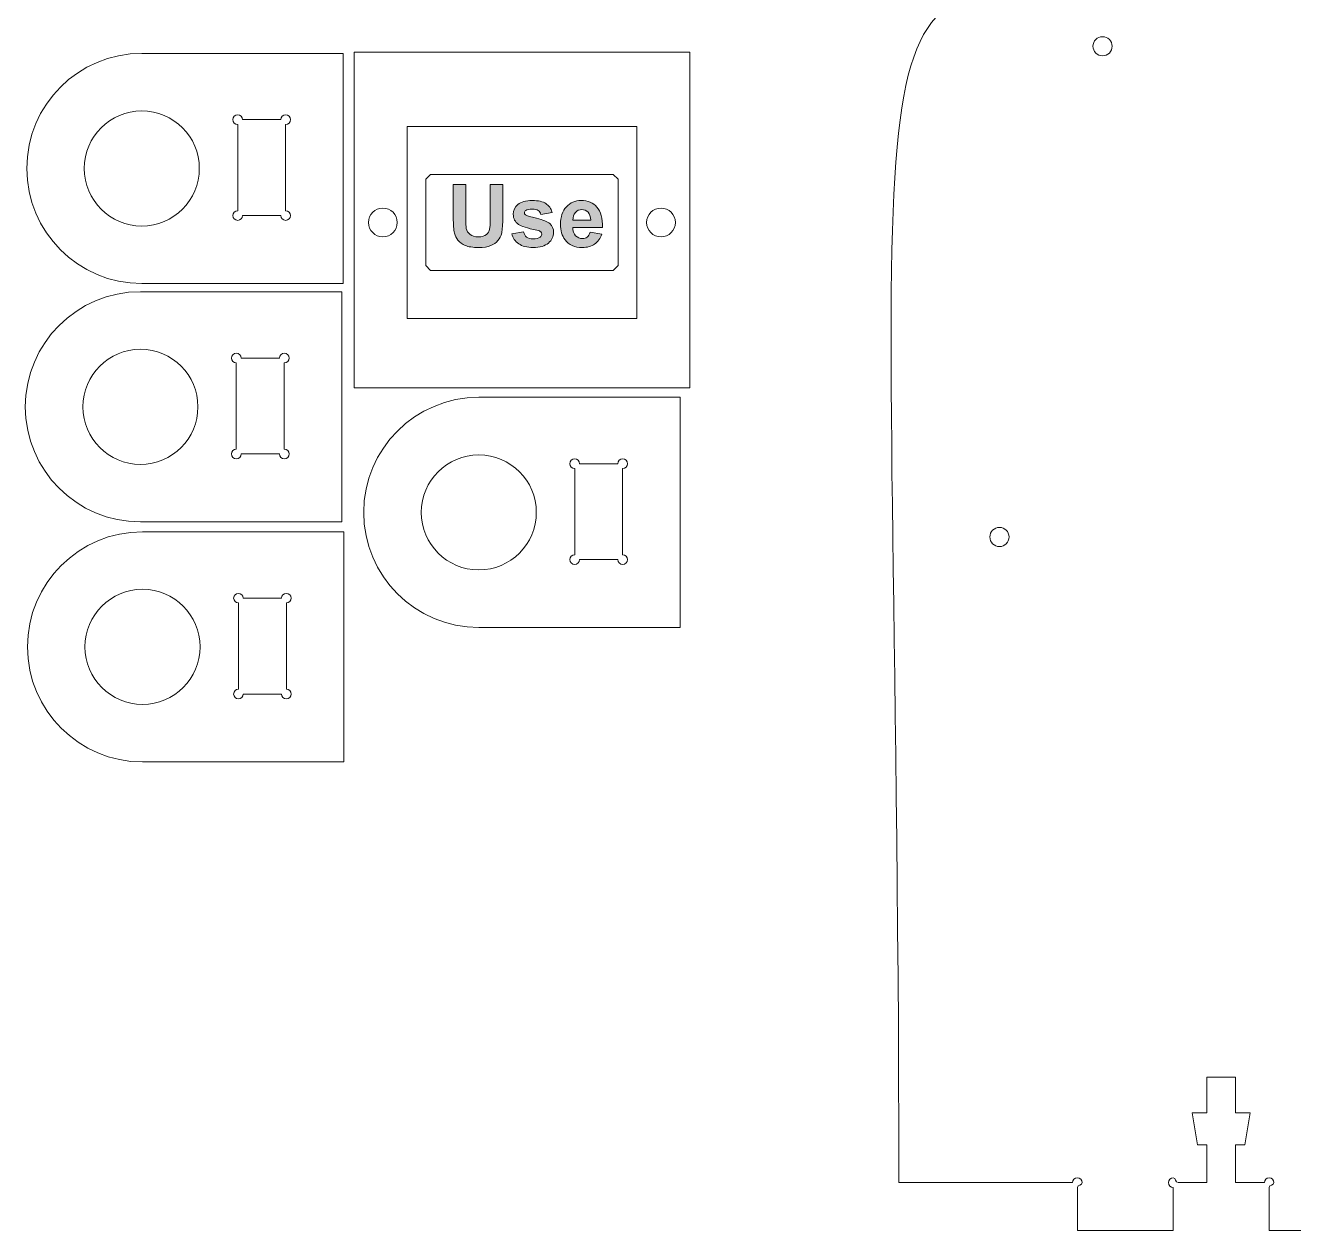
# Model space of a CAD drawing. Header units: inches. Extents: x 1 to 599, y 3 to 299.
# Drawn here: x 6 to 138.2, y 3.4 to 129.1 of the extents above; entities that cross this region are included whole.
import ezdxf

# ---------------------------------------------------------------- set-up
doc = ezdxf.new("R2010")
doc.units = ezdxf.units.IN
doc.header["$MEASUREMENT"] = 0
doc.layers.add('svg2', color=7, linetype='Continuous')

# ---------------------------------------------------------------- blocks, each defined once
blk = doc.blocks.new('block 7')
at = {"layer": 'svg2', "color": 1, "lineweight": 5, "true_color": 0xff0000}
for points, knots in [([(18.13, 126.15), (18.13, 126.15), (39.13, 126.15), (39.13, 126.15), (39.13, 126.15), (39.13, 102.15), (39.13, 102.15), (39.13, 102.15), (18.13, 102.15), (18.13, 102.15), (11.51, 102.15), (6.14, 107.53), (6.14, 114.15), (6.14, 120.78), (11.51, 126.15), (18.13, 126.15)], [0, 0, 0, 0, 1, 1, 1, 2, 2, 2, 3, 3, 3, 4, 4, 4, 5, 5, 5, 5]), ([(12.14, 114.15), (12.14, 117.47), (14.82, 120.15), (18.13, 120.15), (21.45, 120.15), (24.13, 117.47), (24.13, 114.15), (24.13, 110.84), (21.45, 108.15), (18.13, 108.15), (14.82, 108.15), (12.14, 110.84), (12.14, 114.15)], [0, 0, 0, 0, 1, 1, 1, 2, 2, 2, 3, 3, 3, 4, 4, 4, 4])]:
    blk.add_open_spline(points, degree=3, knots=knots, dxfattribs=at)
blk = doc.blocks.new('block 8')
at = {"layer": 'svg2', "color": 1, "lineweight": 5, "true_color": 0xff0000}
for points, knots in [([(17.99, 101.3), (17.99, 101.3), (38.99, 101.3), (38.99, 101.3), (38.99, 101.3), (38.99, 77.3), (38.99, 77.3), (38.99, 77.3), (17.99, 77.3), (17.99, 77.3), (11.37, 77.3), (5.99, 82.67), (5.99, 89.3), (5.99, 95.92), (11.37, 101.3), (17.99, 101.3)], [0, 0, 0, 0, 1, 1, 1, 2, 2, 2, 3, 3, 3, 4, 4, 4, 5, 5, 5, 5]), ([(11.99, 89.3), (11.99, 92.61), (14.68, 95.3), (17.99, 95.3), (21.31, 95.3), (23.99, 92.61), (23.99, 89.3), (23.99, 85.98), (21.31, 83.3), (17.99, 83.3), (14.68, 83.3), (11.99, 85.98), (11.99, 89.3)], [0, 0, 0, 0, 1, 1, 1, 2, 2, 2, 3, 3, 3, 4, 4, 4, 4])]:
    blk.add_open_spline(points, degree=3, knots=knots, dxfattribs=at)
blk = doc.blocks.new('block 9')
at = {"layer": 'svg2', "color": 1, "lineweight": 5, "true_color": 0xff0000}
for points, knots in [([(18.21, 76.27), (18.21, 76.27), (39.21, 76.27), (39.21, 76.27), (39.21, 76.27), (39.21, 52.27), (39.21, 52.27), (39.21, 52.27), (18.21, 52.27), (18.21, 52.27), (11.59, 52.27), (6.21, 57.65), (6.21, 64.27), (6.21, 70.9), (11.59, 76.27), (18.21, 76.27)], [0, 0, 0, 0, 1, 1, 1, 2, 2, 2, 3, 3, 3, 4, 4, 4, 5, 5, 5, 5]), ([(12.21, 64.27), (12.21, 67.59), (14.9, 70.27), (18.21, 70.27), (21.53, 70.27), (24.21, 67.59), (24.21, 64.27), (24.21, 60.96), (21.53, 58.27), (18.21, 58.27), (14.9, 58.27), (12.21, 60.96), (12.21, 64.27)], [0, 0, 0, 0, 1, 1, 1, 2, 2, 2, 3, 3, 3, 4, 4, 4, 4])]:
    blk.add_open_spline(points, degree=3, knots=knots, dxfattribs=at)
blk = doc.blocks.new('block 10')
at = {"layer": 'svg2', "color": 1, "lineweight": 5, "true_color": 0xff0000}
for points, knots in [([(53.27, 90.29), (53.27, 90.29), (74.27, 90.29), (74.27, 90.29), (74.27, 90.29), (74.27, 66.29), (74.27, 66.29), (74.27, 66.29), (53.27, 66.29), (53.27, 66.29), (46.65, 66.29), (41.27, 71.66), (41.27, 78.29), (41.27, 84.92), (46.65, 90.29), (53.27, 90.29)], [0, 0, 0, 0, 1, 1, 1, 2, 2, 2, 3, 3, 3, 4, 4, 4, 5, 5, 5, 5]), ([(47.27, 78.29), (47.27, 81.6), (49.96, 84.29), (53.27, 84.29), (56.59, 84.29), (59.27, 81.6), (59.27, 78.29), (59.27, 74.98), (56.59, 72.29), (53.27, 72.29), (49.96, 72.29), (47.27, 74.98), (47.27, 78.29)], [0, 0, 0, 0, 1, 1, 1, 2, 2, 2, 3, 3, 3, 4, 4, 4, 4])]:
    blk.add_open_spline(points, degree=3, knots=knots, dxfattribs=at)
blk = doc.blocks.new('block 12')
at = {"layer": 'svg2', "true_color": 0x00ff00}
h = blk.add_hatch(color=3, dxfattribs=at)
h.dxf.hatch_style = 2
edge = h.paths.add_edge_path()
edge.add_spline(control_points=[(50.61, 112.48), (50.61, 112.48), (51.92, 112.48), (51.92, 112.48), (51.92, 112.48), (51.92, 108.98), (51.92, 108.98), (51.92, 108.42), (51.93, 108.06), (51.96, 107.9), (52.02, 107.64), (52.15, 107.42), (52.36, 107.26), (52.57, 107.1), (52.86, 107.02), (53.23, 107.02), (53.6, 107.02), (53.88, 107.1), (54.06, 107.25), (54.25, 107.4), (54.37, 107.59), (54.4, 107.81), (54.44, 108.03), (54.46, 108.39), (54.46, 108.9), (54.46, 108.9), (54.46, 112.48), (54.46, 112.48), (54.46, 112.48), (55.77, 112.48), (55.77, 112.48), (55.77, 112.48), (55.77, 109.09), (55.77, 109.09), (55.77, 108.31), (55.73, 107.76), (55.66, 107.44), (55.59, 107.12), (55.46, 106.85), (55.27, 106.63), (55.08, 106.41), (54.83, 106.23), (54.51, 106.1), (54.19, 105.97), (53.78, 105.91), (53.27, 105.91), (52.65, 105.91), (52.18, 105.98), (51.86, 106.12), (51.54, 106.26), (51.29, 106.45), (51.1, 106.68), (50.92, 106.9), (50.8, 107.14), (50.74, 107.39), (50.65, 107.76), (50.61, 108.31), (50.61, 109.03), (50.61, 109.03), (50.61, 112.48), (50.61, 112.48)], knot_values=[0, 0, 0, 0, 1, 1, 1, 2, 2, 2, 3, 3, 3, 4, 4, 4, 5, 5, 5, 6, 6, 6, 7, 7, 7, 8, 8, 8, 9, 9, 9, 10, 10, 10, 11, 11, 11, 12, 12, 12, 13, 13, 13, 14, 14, 14, 15, 15, 15, 16, 16, 16, 17, 17, 17, 18, 18, 18, 19, 19, 19, 20, 20, 20, 20], degree=3, periodic=1)
h = blk.add_hatch(color=3, dxfattribs=at)
h.dxf.hatch_style = 2
edge = h.paths.add_edge_path()
edge.add_spline(control_points=[(56.7, 107.35), (56.7, 107.35), (57.94, 107.54), (57.94, 107.54), (57.99, 107.3), (58.1, 107.12), (58.26, 106.99), (58.42, 106.87), (58.65, 106.81), (58.94, 106.81), (59.26, 106.81), (59.5, 106.86), (59.66, 106.98), (59.77, 107.06), (59.83, 107.17), (59.83, 107.31), (59.83, 107.41), (59.8, 107.48), (59.74, 107.55), (59.68, 107.61), (59.54, 107.66), (59.32, 107.71), (58.33, 107.93), (57.69, 108.13), (57.42, 108.31), (57.05, 108.57), (56.87, 108.92), (56.87, 109.37), (56.87, 109.77), (57.03, 110.11), (57.35, 110.39), (57.67, 110.67), (58.17, 110.81), (58.84, 110.81), (59.48, 110.81), (59.96, 110.7), (60.27, 110.49), (60.58, 110.28), (60.79, 109.98), (60.91, 109.57), (60.91, 109.57), (59.74, 109.35), (59.74, 109.35), (59.69, 109.53), (59.6, 109.67), (59.46, 109.77), (59.32, 109.87), (59.12, 109.91), (58.86, 109.91), (58.54, 109.91), (58.3, 109.87), (58.16, 109.78), (58.07, 109.71), (58.02, 109.63), (58.02, 109.53), (58.02, 109.44), (58.06, 109.36), (58.14, 109.3), (58.25, 109.22), (58.64, 109.1), (59.3, 108.95), (59.96, 108.8), (60.42, 108.62), (60.68, 108.4), (60.94, 108.18), (61.07, 107.87), (61.07, 107.48), (61.07, 107.05), (60.89, 106.68), (60.53, 106.37), (60.17, 106.07), (59.64, 105.91), (58.94, 105.91), (58.3, 105.91), (57.8, 106.04), (57.43, 106.3), (57.05, 106.56), (56.81, 106.91), (56.7, 107.35)], knot_values=[0, 0, 0, 0, 1, 1, 1, 2, 2, 2, 3, 3, 3, 4, 4, 4, 5, 5, 5, 6, 6, 6, 7, 7, 7, 8, 8, 8, 9, 9, 9, 10, 10, 10, 11, 11, 11, 12, 12, 12, 13, 13, 13, 14, 14, 14, 15, 15, 15, 16, 16, 16, 17, 17, 17, 18, 18, 18, 19, 19, 19, 20, 20, 20, 21, 21, 21, 22, 22, 22, 23, 23, 23, 24, 24, 24, 25, 25, 25, 26, 26, 26, 26], degree=3, periodic=1)
h = blk.add_hatch(color=3, dxfattribs=at)
h.dxf.hatch_style = 2
edge = h.paths.add_edge_path()
edge.add_spline(control_points=[(64.87, 107.51), (64.87, 107.51), (66.1, 107.3), (66.1, 107.3), (65.94, 106.85), (65.69, 106.5), (65.35, 106.27), (65.01, 106.03), (64.58, 105.91), (64.07, 105.91), (63.25, 105.91), (62.65, 106.18), (62.26, 106.71), (61.95, 107.14), (61.79, 107.67), (61.79, 108.32), (61.79, 109.1), (62, 109.71), (62.4, 110.15), (62.81, 110.59), (63.32, 110.81), (63.94, 110.81), (64.64, 110.81), (65.19, 110.58), (65.59, 110.12), (65.99, 109.66), (66.19, 108.95), (66.17, 108), (66.17, 108), (63.06, 108), (63.06, 108), (63.07, 107.63), (63.17, 107.35), (63.36, 107.14), (63.56, 106.94), (63.79, 106.84), (64.08, 106.84), (64.27, 106.84), (64.44, 106.89), (64.57, 107), (64.7, 107.1), (64.8, 107.27), (64.87, 107.51)], knot_values=[0, 0, 0, 0, 1, 1, 1, 2, 2, 2, 3, 3, 3, 4, 4, 4, 5, 5, 5, 6, 6, 6, 7, 7, 7, 8, 8, 8, 9, 9, 9, 10, 10, 10, 11, 11, 11, 12, 12, 12, 13, 13, 13, 14, 14, 14, 14], degree=3, periodic=1)
edge = h.paths.add_edge_path()
edge.add_spline(control_points=[(64.94, 108.76), (64.93, 109.12), (64.84, 109.39), (64.66, 109.58), (64.48, 109.76), (64.27, 109.86), (64.02, 109.86), (63.75, 109.86), (63.52, 109.76), (63.35, 109.56), (63.17, 109.36), (63.08, 109.1), (63.09, 108.76), (63.09, 108.76), (64.94, 108.76), (64.94, 108.76)], knot_values=[0, 0, 0, 0, 1, 1, 1, 2, 2, 2, 3, 3, 3, 4, 4, 4, 5, 5, 5, 5], degree=3, periodic=1)
at = {"layer": 'svg2', "lineweight": 0}
for points, knots in [([(50.61, 112.48), (50.61, 112.48), (51.92, 112.48), (51.92, 112.48), (51.92, 112.48), (51.92, 108.98), (51.92, 108.98), (51.92, 108.42), (51.93, 108.06), (51.96, 107.9), (52.02, 107.64), (52.15, 107.42), (52.36, 107.26), (52.57, 107.1), (52.86, 107.02), (53.23, 107.02), (53.6, 107.02), (53.88, 107.1), (54.06, 107.25), (54.25, 107.4), (54.37, 107.59), (54.4, 107.81), (54.44, 108.03), (54.46, 108.39), (54.46, 108.9), (54.46, 108.9), (54.46, 112.48), (54.46, 112.48), (54.46, 112.48), (55.77, 112.48), (55.77, 112.48), (55.77, 112.48), (55.77, 109.09), (55.77, 109.09), (55.77, 108.31), (55.73, 107.76), (55.66, 107.44), (55.59, 107.12), (55.46, 106.85), (55.27, 106.63), (55.08, 106.41), (54.83, 106.23), (54.51, 106.1), (54.19, 105.97), (53.78, 105.91), (53.27, 105.91), (52.65, 105.91), (52.18, 105.98), (51.86, 106.12), (51.54, 106.26), (51.29, 106.45), (51.1, 106.68), (50.92, 106.9), (50.8, 107.14), (50.74, 107.39), (50.65, 107.76), (50.61, 108.31), (50.61, 109.03), (50.61, 109.03), (50.61, 112.48), (50.61, 112.48)], [0, 0, 0, 0, 1, 1, 1, 2, 2, 2, 3, 3, 3, 4, 4, 4, 5, 5, 5, 6, 6, 6, 7, 7, 7, 8, 8, 8, 9, 9, 9, 10, 10, 10, 11, 11, 11, 12, 12, 12, 13, 13, 13, 14, 14, 14, 15, 15, 15, 16, 16, 16, 17, 17, 17, 18, 18, 18, 19, 19, 19, 20, 20, 20, 20]), ([(56.7, 107.35), (56.7, 107.35), (57.94, 107.54), (57.94, 107.54), (57.99, 107.3), (58.1, 107.12), (58.26, 106.99), (58.42, 106.87), (58.65, 106.81), (58.94, 106.81), (59.26, 106.81), (59.5, 106.86), (59.66, 106.98), (59.77, 107.06), (59.83, 107.17), (59.83, 107.31), (59.83, 107.41), (59.8, 107.48), (59.74, 107.55), (59.68, 107.61), (59.54, 107.66), (59.32, 107.71), (58.33, 107.93), (57.69, 108.13), (57.42, 108.31), (57.05, 108.57), (56.87, 108.92), (56.87, 109.37), (56.87, 109.77), (57.03, 110.11), (57.35, 110.39), (57.67, 110.67), (58.17, 110.81), (58.84, 110.81), (59.48, 110.81), (59.96, 110.7), (60.27, 110.49), (60.58, 110.28), (60.79, 109.98), (60.91, 109.57), (60.91, 109.57), (59.74, 109.35), (59.74, 109.35), (59.69, 109.53), (59.6, 109.67), (59.46, 109.77), (59.32, 109.87), (59.12, 109.91), (58.86, 109.91), (58.54, 109.91), (58.3, 109.87), (58.16, 109.78), (58.07, 109.71), (58.02, 109.63), (58.02, 109.53), (58.02, 109.44), (58.06, 109.36), (58.14, 109.3), (58.25, 109.22), (58.64, 109.1), (59.3, 108.95), (59.96, 108.8), (60.42, 108.62), (60.68, 108.4), (60.94, 108.18), (61.07, 107.87), (61.07, 107.48), (61.07, 107.05), (60.89, 106.68), (60.53, 106.37), (60.17, 106.07), (59.64, 105.91), (58.94, 105.91), (58.3, 105.91), (57.8, 106.04), (57.43, 106.3), (57.05, 106.56), (56.81, 106.91), (56.7, 107.35)], [0, 0, 0, 0, 1, 1, 1, 2, 2, 2, 3, 3, 3, 4, 4, 4, 5, 5, 5, 6, 6, 6, 7, 7, 7, 8, 8, 8, 9, 9, 9, 10, 10, 10, 11, 11, 11, 12, 12, 12, 13, 13, 13, 14, 14, 14, 15, 15, 15, 16, 16, 16, 17, 17, 17, 18, 18, 18, 19, 19, 19, 20, 20, 20, 21, 21, 21, 22, 22, 22, 23, 23, 23, 24, 24, 24, 25, 25, 25, 26, 26, 26, 26]), ([(64.87, 107.51), (64.87, 107.51), (66.1, 107.3), (66.1, 107.3), (65.94, 106.85), (65.69, 106.5), (65.35, 106.27), (65.01, 106.03), (64.58, 105.91), (64.07, 105.91), (63.25, 105.91), (62.65, 106.18), (62.26, 106.71), (61.95, 107.14), (61.79, 107.67), (61.79, 108.32), (61.79, 109.1), (62, 109.71), (62.4, 110.15), (62.81, 110.59), (63.32, 110.81), (63.94, 110.81), (64.64, 110.81), (65.19, 110.58), (65.59, 110.12), (65.99, 109.66), (66.19, 108.95), (66.17, 108), (66.17, 108), (63.06, 108), (63.06, 108), (63.07, 107.63), (63.17, 107.35), (63.36, 107.14), (63.56, 106.94), (63.79, 106.84), (64.08, 106.84), (64.27, 106.84), (64.44, 106.89), (64.57, 107), (64.7, 107.1), (64.8, 107.27), (64.87, 107.51)], [0, 0, 0, 0, 1, 1, 1, 2, 2, 2, 3, 3, 3, 4, 4, 4, 5, 5, 5, 6, 6, 6, 7, 7, 7, 8, 8, 8, 9, 9, 9, 10, 10, 10, 11, 11, 11, 12, 12, 12, 13, 13, 13, 14, 14, 14, 14]), ([(64.94, 108.76), (64.93, 109.12), (64.84, 109.39), (64.66, 109.58), (64.48, 109.76), (64.27, 109.86), (64.02, 109.86), (63.75, 109.86), (63.52, 109.76), (63.35, 109.56), (63.17, 109.36), (63.08, 109.1), (63.09, 108.76), (63.09, 108.76), (64.94, 108.76), (64.94, 108.76)], [0, 0, 0, 0, 1, 1, 1, 2, 2, 2, 3, 3, 3, 4, 4, 4, 5, 5, 5, 5])]:
    blk.add_open_spline(points, degree=3, knots=knots, dxfattribs=at)
blk = doc.blocks.new('block 11')
at = {"layer": 'svg2'}
blk.add_blockref('block 12', (0, 0), dxfattribs=at)
blk = doc.blocks.new('block 6')
at = {"layer": 'svg2', "color": 1, "lineweight": 5, "true_color": 0xff0000}
for points in [[(40.27, 126.27), (75.27, 126.27), (75.27, 91.27), (40.27, 91.27), (40.27, 126.27)], [(67.29, 103.52), (48.25, 103.52), (47.75, 104.02), (47.75, 113.02), (48.25, 113.52), (67.29, 113.52), (67.79, 113.02), (67.79, 104.02), (67.29, 103.52)]]:
    blk.add_lwpolyline(points, dxfattribs=at)
at = {"layer": 'svg2', "lineweight": 0}
blk.add_lwpolyline([(45.8, 98.52), (45.8, 118.52), (69.75, 118.52), (69.75, 98.52), (45.8, 98.52)], dxfattribs=at)
at = {"layer": 'svg2', "color": 1, "lineweight": 5, "true_color": 0xff0000}
for points, knots in [([(33.63, 109.24), (33.63, 108.96), (33.41, 108.74), (33.13, 108.74), (32.86, 108.74), (32.63, 108.96), (32.63, 109.24), (32.63, 109.24), (28.63, 109.24), (28.63, 109.24), (28.63, 108.96), (28.41, 108.74), (28.13, 108.74), (27.86, 108.74), (27.63, 108.96), (27.63, 109.24), (27.63, 109.51), (27.86, 109.74), (28.13, 109.74), (28.13, 109.74), (28.13, 118.74), (28.13, 118.74), (27.86, 118.74), (27.63, 118.96), (27.63, 119.24), (27.63, 119.51), (27.86, 119.74), (28.13, 119.74), (28.41, 119.74), (28.63, 119.51), (28.63, 119.24), (28.63, 119.24), (32.63, 119.24), (32.63, 119.24), (32.63, 119.51), (32.86, 119.74), (33.13, 119.74), (33.41, 119.74), (33.63, 119.51), (33.63, 119.24), (33.63, 118.96), (33.41, 118.74), (33.13, 118.74), (33.13, 118.74), (33.13, 109.74), (33.13, 109.74), (33.41, 109.74), (33.63, 109.51), (33.63, 109.24)], [0, 0, 0, 0, 1, 1, 1, 2, 2, 2, 3, 3, 3, 4, 4, 4, 5, 5, 5, 6, 6, 6, 7, 7, 7, 8, 8, 8, 9, 9, 9, 10, 10, 10, 11, 11, 11, 12, 12, 12, 13, 13, 13, 14, 14, 14, 15, 15, 15, 16, 16, 16, 16]), ([(43.27, 110.02), (44.1, 110.02), (44.77, 109.35), (44.77, 108.52), (44.77, 107.69), (44.1, 107.02), (43.27, 107.02), (42.44, 107.02), (41.77, 107.69), (41.77, 108.52), (41.77, 109.35), (42.44, 110.02), (43.27, 110.02)], [0, 0, 0, 0, 1, 1, 1, 2, 2, 2, 3, 3, 3, 4, 4, 4, 4]), ([(72.27, 110.02), (73.1, 110.02), (73.77, 109.35), (73.77, 108.52), (73.77, 107.69), (73.1, 107.02), (72.27, 107.02), (71.44, 107.02), (70.77, 107.69), (70.77, 108.52), (70.77, 109.35), (71.44, 110.02), (72.27, 110.02)], [0, 0, 0, 0, 1, 1, 1, 2, 2, 2, 3, 3, 3, 4, 4, 4, 4]), ([(33.49, 84.38), (33.49, 84.1), (33.27, 83.88), (32.99, 83.88), (32.72, 83.88), (32.49, 84.1), (32.49, 84.38), (32.49, 84.38), (28.49, 84.38), (28.49, 84.38), (28.49, 84.1), (28.27, 83.88), (27.99, 83.88), (27.72, 83.88), (27.49, 84.1), (27.49, 84.38), (27.49, 84.65), (27.72, 84.88), (27.99, 84.88), (27.99, 84.88), (27.99, 93.88), (27.99, 93.88), (27.72, 93.88), (27.49, 94.1), (27.49, 94.38), (27.49, 94.65), (27.72, 94.88), (27.99, 94.88), (28.27, 94.88), (28.49, 94.65), (28.49, 94.38), (28.49, 94.38), (32.49, 94.38), (32.49, 94.38), (32.49, 94.65), (32.72, 94.88), (32.99, 94.88), (33.27, 94.88), (33.49, 94.65), (33.49, 94.38), (33.49, 94.1), (33.27, 93.88), (32.99, 93.88), (32.99, 93.88), (32.99, 84.88), (32.99, 84.88), (33.27, 84.88), (33.49, 84.65), (33.49, 84.38)], [0, 0, 0, 0, 1, 1, 1, 2, 2, 2, 3, 3, 3, 4, 4, 4, 5, 5, 5, 6, 6, 6, 7, 7, 7, 8, 8, 8, 9, 9, 9, 10, 10, 10, 11, 11, 11, 12, 12, 12, 13, 13, 13, 14, 14, 14, 15, 15, 15, 16, 16, 16, 16]), ([(68.77, 73.37), (68.77, 73.1), (68.55, 72.87), (68.27, 72.87), (67.99, 72.87), (67.77, 73.1), (67.77, 73.37), (67.77, 73.37), (63.77, 73.37), (63.77, 73.37), (63.77, 73.1), (63.55, 72.87), (63.27, 72.87), (62.99, 72.87), (62.77, 73.1), (62.77, 73.37), (62.77, 73.65), (62.99, 73.87), (63.27, 73.87), (63.27, 73.87), (63.27, 82.87), (63.27, 82.87), (62.99, 82.87), (62.77, 83.1), (62.77, 83.37), (62.77, 83.65), (62.99, 83.87), (63.27, 83.87), (63.55, 83.87), (63.77, 83.65), (63.77, 83.37), (63.77, 83.37), (67.77, 83.37), (67.77, 83.37), (67.77, 83.65), (67.99, 83.87), (68.27, 83.87), (68.55, 83.87), (68.77, 83.65), (68.77, 83.37), (68.77, 83.1), (68.55, 82.87), (68.27, 82.87), (68.27, 82.87), (68.27, 73.87), (68.27, 73.87), (68.55, 73.87), (68.77, 73.65), (68.77, 73.37)], [0, 0, 0, 0, 1, 1, 1, 2, 2, 2, 3, 3, 3, 4, 4, 4, 5, 5, 5, 6, 6, 6, 7, 7, 7, 8, 8, 8, 9, 9, 9, 10, 10, 10, 11, 11, 11, 12, 12, 12, 13, 13, 13, 14, 14, 14, 15, 15, 15, 16, 16, 16, 16]), ([(33.71, 59.35), (33.71, 59.08), (33.49, 58.85), (33.21, 58.85), (32.93, 58.85), (32.71, 59.08), (32.71, 59.35), (32.71, 59.35), (28.71, 59.35), (28.71, 59.35), (28.71, 59.08), (28.49, 58.85), (28.21, 58.85), (27.93, 58.85), (27.71, 59.08), (27.71, 59.35), (27.71, 59.63), (27.93, 59.86), (28.21, 59.86), (28.21, 59.86), (28.21, 68.86), (28.21, 68.86), (27.93, 68.86), (27.71, 69.08), (27.71, 69.35), (27.71, 69.63), (27.93, 69.85), (28.21, 69.85), (28.49, 69.85), (28.71, 69.63), (28.71, 69.35), (28.71, 69.35), (32.71, 69.35), (32.71, 69.35), (32.71, 69.63), (32.93, 69.85), (33.21, 69.85), (33.49, 69.85), (33.71, 69.63), (33.71, 69.35), (33.71, 69.08), (33.49, 68.86), (33.21, 68.86), (33.21, 68.86), (33.21, 59.86), (33.21, 59.86), (33.49, 59.86), (33.71, 59.63), (33.71, 59.35)], [0, 0, 0, 0, 1, 1, 1, 2, 2, 2, 3, 3, 3, 4, 4, 4, 5, 5, 5, 6, 6, 6, 7, 7, 7, 8, 8, 8, 9, 9, 9, 10, 10, 10, 11, 11, 11, 12, 12, 12, 13, 13, 13, 14, 14, 14, 15, 15, 15, 16, 16, 16, 16])]:
    blk.add_open_spline(points, degree=3, knots=knots, dxfattribs=at)
at = {"layer": 'svg2'}
for name in ['block 7', 'block 11', 'block 8', 'block 10', 'block 9']:
    blk.add_blockref(name, (0, 0), dxfattribs=at)

msp = doc.modelspace()

# ---------------------------------------------------------------- linework, layer by layer
at = {"layer": 'svg2', "color": 1, "lineweight": 5, "true_color": 0xff0000}
for points, knots in [([(111.68, 8.41), (111.68, 8.41), (112.68, 8.41), (112.68, 8.41), (112.68, 8.41), (115.18, 8.41), (115.18, 8.41), (115.18, 8.68), (115.4, 8.91), (115.68, 8.91), (115.95, 8.91), (116.18, 8.68), (116.18, 8.41), (116.18, 8.13), (115.68, 8.18), (115.68, 7.91), (115.68, 7.91), (115.68, 3.41), (115.68, 3.41), (115.68, 3.41), (125.68, 3.41), (125.68, 3.41), (125.68, 3.41), (125.68, 7.91), (125.68, 7.91), (125.4, 7.91), (125.18, 8.13), (125.18, 8.41), (125.18, 8.68), (125.4, 8.91), (125.68, 8.91), (125.95, 8.91), (125.9, 8.41), (126.18, 8.41), (126.18, 8.41), (129.18, 8.41), (129.18, 8.41), (129.18, 8.41), (129.18, 12.35), (129.18, 12.35), (129.18, 12.35), (128.21, 12.35), (128.21, 12.35), (128.21, 12.35), (127.65, 15.7), (127.65, 15.7), (127.65, 15.7), (129.18, 15.7), (129.18, 15.7), (129.18, 15.7), (129.18, 19.41), (129.18, 19.41), (129.18, 19.41), (132.18, 19.41), (132.18, 19.41), (132.18, 19.41), (132.18, 15.7), (132.18, 15.7), (132.18, 15.7), (133.71, 15.7), (133.71, 15.7), (133.71, 15.7), (133.15, 12.35), (133.15, 12.35), (133.15, 12.35), (132.18, 12.35), (132.18, 12.35), (132.18, 12.35), (132.18, 8.41), (132.18, 8.41), (132.18, 8.41), (135.18, 8.41), (135.18, 8.41), (135.18, 8.68), (135.4, 8.91), (135.68, 8.91), (135.95, 8.91), (136.18, 8.68), (136.18, 8.41), (136.18, 8.13), (135.68, 8.18), (135.68, 7.91), (135.68, 7.91), (135.68, 3.41), (135.68, 3.41), (135.68, 3.41), (145.68, 3.41), (145.68, 3.41), (145.68, 3.41), (145.68, 7.91), (145.68, 7.91), (145.4, 7.91), (145.18, 8.13), (145.18, 8.41), (145.18, 8.68), (145.4, 8.91), (145.68, 8.91), (145.95, 8.91), (145.9, 8.41), (146.18, 8.41), (146.18, 8.41), (147.68, 8.41), (147.68, 8.41), (147.68, 8.41), (148.68, 8.41), (148.68, 8.41), (148.68, 8.41), (213.68, 8.41), (213.68, 8.41), (213.68, 8.41), (216.18, 8.41), (216.18, 8.41), (216.18, 8.68), (216.4, 8.91), (216.68, 8.91), (216.95, 8.91), (217.18, 8.68), (217.18, 8.41), (217.18, 8.13), (216.95, 7.91), (216.68, 7.91), (216.68, 7.91), (216.68, 3.41), (216.68, 3.41), (216.68, 3.41), (226.68, 3.41), (226.68, 3.41), (226.68, 3.41), (226.68, 7.91), (226.68, 7.91), (226.4, 7.91), (226.18, 8.13), (226.18, 8.41), (226.18, 8.68), (226.4, 8.91), (226.68, 8.91), (226.95, 8.91), (227.18, 8.68), (227.18, 8.41), (227.18, 8.41), (230.18, 8.41), (230.18, 8.41), (230.18, 8.41), (230.18, 12.35), (230.18, 12.35), (230.18, 12.35), (229.21, 12.35), (229.21, 12.35), (229.21, 12.35), (228.65, 15.7), (228.65, 15.7), (228.65, 15.7), (230.18, 15.7), (230.18, 15.7), (230.18, 15.7), (230.18, 19.41), (230.18, 19.41), (230.18, 19.41), (233.18, 19.41), (233.18, 19.41), (233.18, 19.41), (233.18, 15.7), (233.18, 15.7), (233.18, 15.7), (234.71, 15.7), (234.71, 15.7), (234.71, 15.7), (234.15, 12.35), (234.15, 12.35), (234.15, 12.35), (233.18, 12.35), (233.18, 12.35), (233.18, 12.35), (233.18, 8.41), (233.18, 8.41), (233.18, 8.41), (236.18, 8.41), (236.18, 8.41), (236.18, 8.68), (236.4, 8.91), (236.68, 8.91), (236.95, 8.91), (237.18, 8.68), (237.18, 8.41), (237.18, 8.13), (236.95, 7.91), (236.68, 7.91), (236.68, 7.91), (236.68, 3.41), (236.68, 3.41), (236.68, 3.41), (246.68, 3.41), (246.68, 3.41), (246.68, 3.41), (246.68, 7.91), (246.68, 7.91), (246.4, 7.91), (246.18, 8.13), (246.18, 8.41), (246.18, 8.68), (246.4, 8.91), (246.68, 8.91), (246.95, 8.91), (247.18, 8.68), (247.18, 8.41), (247.18, 8.41), (248.68, 8.41), (248.68, 8.41), (248.68, 8.41), (249.68, 8.41), (249.68, 8.41), (249.68, 8.41), (259.68, 8.41), (259.68, 8.41), (259.68, 8.41), (259.68, 8.41), (259.68, 8.41), (259.68, 8.41), (262.68, 8.41), (262.68, 8.41), (262.68, 8.41), (262.68, 10.41), (262.68, 10.41), (262.68, 10.41), (262.68, 14.91), (262.68, 14.91), (262.4, 14.91), (262.18, 15.13), (262.18, 15.41), (262.18, 15.68), (262.4, 15.91), (262.68, 15.91), (262.95, 15.91), (262.9, 15.41), (263.18, 15.41), (263.18, 15.41), (266.68, 15.41), (266.68, 15.41), (266.68, 15.41), (266.68, 25.41), (266.68, 25.41), (266.68, 25.41), (263.18, 25.41), (263.18, 25.41), (263.18, 25.13), (262.95, 24.91), (262.68, 24.91), (262.4, 24.91), (262.18, 25.13), (262.18, 25.41), (262.18, 25.68), (262.4, 25.91), (262.68, 25.91), (262.68, 25.91), (262.68, 30.09), (262.68, 30.09), (262.68, 30.09), (262.68, 30.41), (262.68, 30.41), (262.68, 30.41), (262.68, 34.91), (262.68, 34.91), (262.4, 34.91), (262.18, 35.13), (262.18, 35.41), (262.18, 35.68), (262.4, 35.91), (262.68, 35.91), (262.95, 35.91), (263.18, 35.68), (263.18, 35.41), (263.18, 35.41), (266.68, 35.41), (266.68, 35.41), (266.68, 35.41), (266.68, 45.41), (266.68, 45.41), (266.68, 45.41), (263.18, 45.41), (263.18, 45.41), (263.18, 45.13), (262.95, 44.91), (262.68, 44.91), (262.4, 44.91), (262.18, 45.13), (262.18, 45.41), (262.18, 45.68), (262.4, 45.91), (262.68, 45.91), (262.68, 45.91), (262.68, 50.09), (262.68, 50.09), (262.68, 50.09), (262.68, 50.41), (262.68, 50.41), (262.68, 50.41), (262.68, 54.91), (262.68, 54.91), (262.4, 54.91), (262.18, 55.13), (262.18, 55.41), (262.18, 55.68), (262.4, 55.91), (262.68, 55.91), (262.95, 55.91), (263.18, 55.68), (263.18, 55.41), (263.18, 55.41), (266.68, 55.41), (266.68, 55.41), (266.68, 55.41), (266.68, 65.41), (266.68, 65.41), (266.68, 65.41), (263.18, 65.41), (263.18, 65.41), (263.18, 65.13), (262.95, 64.91), (262.68, 64.91), (262.4, 64.91), (262.18, 65.13), (262.18, 65.41), (262.18, 65.68), (262.4, 65.91), (262.68, 65.91), (262.68, 65.91), (262.68, 70.09), (262.68, 70.09), (262.68, 70.09), (262.68, 70.41), (262.68, 70.41), (262.68, 70.41), (262.68, 74.91), (262.68, 74.91), (262.4, 74.91), (262.18, 75.13), (262.18, 75.41), (262.18, 75.68), (262.4, 75.91), (262.68, 75.91), (262.95, 75.91), (263.18, 75.68), (263.18, 75.41), (263.18, 75.41), (266.68, 75.41), (266.68, 75.41), (266.68, 75.41), (266.68, 85.41), (266.68, 85.41), (266.68, 85.41), (263.18, 85.41), (263.18, 85.41), (263.18, 85.13), (262.95, 84.91), (262.68, 84.91), (262.4, 84.91), (262.18, 85.13), (262.18, 85.41), (262.18, 85.68), (262.68, 85.63), (262.68, 85.91), (262.68, 85.91), (262.68, 90.09), (262.68, 90.09), (262.68, 90.09), (262.68, 90.41), (262.68, 90.41), (262.68, 90.41), (262.68, 94.91), (262.68, 94.91), (262.4, 94.91), (262.18, 95.13), (262.18, 95.41), (262.18, 95.68), (262.4, 95.91), (262.68, 95.91), (262.95, 95.91), (263.18, 95.68), (263.18, 95.41), (263.18, 95.41), (266.68, 95.41), (266.68, 95.41), (266.68, 95.41), (266.68, 105.41), (266.68, 105.41), (266.68, 105.41), (263.18, 105.41), (263.18, 105.41), (263.18, 105.13), (262.95, 104.91), (262.68, 104.91), (262.4, 104.91), (262.18, 105.13), (262.18, 105.41), (262.18, 105.68), (262.4, 105.91), (262.68, 105.91), (262.68, 105.91), (262.68, 110.09), (262.68, 110.09), (262.68, 110.09), (262.68, 110.41), (262.68, 110.41), (262.68, 110.41), (262.68, 114.91), (262.68, 114.91), (262.4, 114.91), (262.18, 115.13), (262.18, 115.41), (262.18, 115.68), (262.4, 115.91), (262.68, 115.91), (262.95, 115.91), (263.18, 115.68), (263.18, 115.41), (263.18, 115.41), (266.68, 115.41), (266.68, 115.41), (266.68, 115.41), (266.68, 125.41), (266.68, 125.41), (266.68, 125.41), (263.18, 125.41), (263.18, 125.41), (263.18, 125.13), (262.95, 124.91), (262.68, 124.91), (262.4, 124.91), (262.18, 125.13), (262.18, 125.41), (262.18, 125.68), (262.4, 125.91), (262.68, 125.91), (262.68, 125.91), (262.68, 130.09), (262.68, 130.09), (262.68, 130.09), (262.68, 130.41), (262.68, 130.41), (262.68, 130.41), (262.68, 134.91), (262.68, 134.91), (262.4, 134.91), (262.18, 135.13), (262.18, 135.41), (262.18, 135.68), (262.4, 135.91), (262.68, 135.91), (262.95, 135.91), (263.18, 135.68), (263.18, 135.41), (263.18, 135.41), (266.68, 135.41), (266.68, 135.41), (266.68, 135.41), (266.68, 145.41), (266.68, 145.41), (266.68, 145.41), (263.18, 145.41), (263.18, 145.41), (263.18, 145.13), (262.95, 144.91), (262.68, 144.91), (262.4, 144.91), (262.18, 145.13), (262.18, 145.41), (262.18, 145.68), (262.4, 145.91), (262.68, 145.91), (262.68, 145.91), (262.68, 150.09), (262.68, 150.09), (262.68, 150.09), (262.68, 150.41), (262.68, 150.41), (262.68, 150.41), (262.68, 154.91), (262.68, 154.91), (262.4, 154.91), (262.18, 155.13), (262.18, 155.41), (262.18, 155.68), (262.4, 155.91), (262.68, 155.91), (262.95, 155.91), (263.18, 155.68), (263.18, 155.41), (263.18, 155.41), (266.68, 155.41), (266.68, 155.41), (266.68, 155.41), (266.68, 165.41), (266.68, 165.41), (266.68, 165.41), (263.18, 165.41), (263.18, 165.41), (263.18, 165.13), (262.95, 164.91), (262.68, 164.91), (262.4, 164.91), (262.18, 165.13), (262.18, 165.41), (262.18, 165.68), (262.4, 165.91), (262.68, 165.91), (262.68, 165.91), (262.68, 170.09), (262.68, 170.09), (262.68, 170.09), (262.68, 170.41), (262.68, 170.41), (262.68, 170.41), (262.68, 174.91), (262.68, 174.91), (262.4, 174.91), (262.18, 175.13), (262.18, 175.41), (262.18, 175.68), (262.4, 175.91), (262.68, 175.91), (262.95, 175.91), (263.18, 175.68), (263.18, 175.41), (263.18, 175.41), (266.68, 175.41), (266.68, 175.41), (266.68, 175.41), (266.68, 185.41), (266.68, 185.41), (266.68, 185.41), (263.18, 185.41), (263.18, 185.41), (263.18, 185.13), (262.95, 184.91), (262.68, 184.91), (262.4, 184.91), (262.18, 185.13), (262.18, 185.41), (262.18, 185.68), (262.4, 185.91), (262.68, 185.91), (262.68, 185.91), (262.68, 190.09), (262.68, 190.09), (262.68, 190.09), (262.68, 190.41), (262.68, 190.41), (262.68, 190.41), (262.68, 194.91), (262.68, 194.91), (262.4, 194.91), (262.18, 195.13), (262.18, 195.41), (262.18, 195.68), (262.4, 195.91), (262.68, 195.91), (262.95, 195.91), (263.18, 195.68), (263.18, 195.41), (263.18, 195.41), (266.68, 195.41), (266.68, 195.41), (266.68, 195.41), (266.68, 205.41), (266.68, 205.41), (266.68, 205.41), (263.18, 205.41), (263.18, 205.41), (263.18, 205.13), (262.95, 204.91), (262.68, 204.91), (262.4, 204.91), (262.18, 205.13), (262.18, 205.41), (262.18, 205.68), (262.4, 205.91), (262.68, 205.91), (262.68, 205.91), (262.68, 210.09), (262.68, 210.09), (262.68, 210.09), (262.68, 210.41), (262.68, 210.41), (262.68, 210.41), (262.68, 214.91), (262.68, 214.91), (262.4, 214.91), (262.18, 215.13), (262.18, 215.41), (262.18, 215.68), (262.4, 215.91), (262.68, 215.91), (262.95, 215.91), (263.18, 215.68), (263.18, 215.41), (263.18, 215.41), (266.68, 215.41), (266.68, 215.41), (266.68, 215.41), (266.68, 225.41), (266.68, 225.41), (266.68, 225.41), (263.18, 225.41), (263.18, 225.41), (263.18, 225.13), (262.95, 224.91), (262.68, 224.91), (262.4, 224.91), (262.18, 225.13), (262.18, 225.41), (262.18, 225.68), (262.4, 225.91), (262.68, 225.91), (262.68, 225.91), (262.68, 230.09), (262.68, 230.09), (262.68, 230.09), (262.68, 230.41), (262.68, 230.41), (262.68, 230.41), (262.68, 234.91), (262.68, 234.91), (262.4, 234.91), (262.18, 235.13), (262.18, 235.41), (262.18, 235.68), (262.4, 235.91), (262.68, 235.91), (262.95, 235.91), (263.18, 235.68), (263.18, 235.41), (263.18, 235.41), (266.68, 235.41), (266.68, 235.41), (266.68, 235.41), (266.68, 245.41), (266.68, 245.41), (266.68, 245.41), (263.18, 245.41), (263.18, 245.41), (263.18, 245.13), (262.95, 244.91), (262.68, 244.91), (262.4, 244.91), (262.18, 245.13), (262.18, 245.41), (262.18, 245.68), (262.4, 245.91), (262.68, 245.91), (262.68, 245.91), (262.68, 250.09), (262.68, 250.09), (262.68, 250.09), (262.68, 250.41), (262.68, 250.41), (262.68, 250.41), (262.68, 254.91), (262.68, 254.91), (262.4, 254.91), (262.18, 255.13), (262.18, 255.41), (262.18, 255.68), (262.4, 255.91), (262.68, 255.91), (262.95, 255.91), (263.18, 255.68), (263.18, 255.41), (263.18, 255.41), (266.68, 255.41), (266.68, 255.41), (266.68, 255.41), (266.68, 265.41), (266.68, 265.41), (266.68, 265.41), (263.18, 265.41), (263.18, 265.41), (263.18, 265.13), (262.95, 264.91), (262.68, 264.91), (262.4, 264.91), (262.18, 265.13), (262.18, 265.41), (262.18, 265.68), (262.4, 265.91), (262.68, 265.91), (262.68, 265.91), (262.68, 270.09), (262.68, 270.09), (262.68, 270.09), (262.68, 270.41), (262.68, 270.41), (262.68, 270.41), (262.68, 274.91), (262.68, 274.91), (262.4, 274.91), (262.18, 275.13), (262.18, 275.41), (262.18, 275.68), (262.4, 275.91), (262.68, 275.91), (262.95, 275.91), (263.18, 275.68), (263.18, 275.41), (263.18, 275.41), (266.68, 275.41), (266.68, 275.41), (266.68, 275.41), (266.68, 285.41), (266.68, 285.41), (266.68, 285.41), (263.18, 285.41), (263.18, 285.41), (263.18, 285.13), (262.95, 284.91), (262.68, 284.91), (262.4, 284.91), (262.18, 285.13), (262.18, 285.41), (262.18, 285.68), (262.4, 285.91), (262.68, 285.91), (262.68, 285.91), (262.68, 290.09), (262.68, 290.09), (262.68, 290.09), (262.68, 290.41), (262.68, 290.41), (262.68, 290.41), (262.68, 292.41), (262.68, 292.41), (262.68, 292.41), (259.68, 292.41), (259.68, 292.41), (259.68, 292.41), (249.68, 292.41), (249.68, 292.41), (249.68, 292.41), (248.68, 292.41), (248.68, 292.41), (248.68, 292.41), (247.18, 292.41), (247.18, 292.41), (247.18, 292.13), (246.95, 291.91), (246.68, 291.91), (246.4, 291.91), (246.18, 292.13), (246.18, 292.41), (246.18, 292.68), (246.4, 292.91), (246.68, 292.91), (246.68, 292.91), (246.68, 297.41), (246.68, 297.41), (246.68, 297.41), (236.68, 297.41), (236.68, 297.41), (236.68, 297.41), (236.68, 292.91), (236.68, 292.91), (236.95, 292.91), (237.18, 292.68), (237.18, 292.41), (237.18, 292.13), (236.95, 291.91), (236.68, 291.91), (236.4, 291.91), (236.18, 292.13), (236.18, 292.41), (236.18, 292.41), (233.18, 292.41), (233.18, 292.41), (233.18, 292.41), (233.18, 288.46), (233.18, 288.46), (233.18, 288.46), (234.15, 288.46), (234.15, 288.46), (234.15, 288.46), (234.71, 285.12), (234.71, 285.12), (234.71, 285.12), (233.18, 285.12), (233.18, 285.12), (233.18, 285.12), (233.18, 281.41), (233.18, 281.41), (233.18, 281.41), (230.18, 281.41), (230.18, 281.41), (230.18, 281.41), (230.18, 285.12), (230.18, 285.12), (230.18, 285.12), (228.65, 285.12), (228.65, 285.12), (228.65, 285.12), (229.21, 288.46), (229.21, 288.46), (229.21, 288.46), (230.18, 288.46), (230.18, 288.46), (230.18, 288.46), (230.18, 292.41), (230.18, 292.41), (230.18, 292.41), (227.18, 292.41), (227.18, 292.41), (227.18, 292.13), (226.95, 291.91), (226.68, 291.91), (226.4, 291.91), (226.18, 292.13), (226.18, 292.41), (226.18, 292.68), (226.4, 292.91), (226.68, 292.91), (226.68, 292.91), (226.68, 297.41), (226.68, 297.41), (226.68, 297.41), (216.68, 297.41), (216.68, 297.41), (216.68, 297.41), (216.68, 292.91), (216.68, 292.91), (216.95, 292.91), (217.18, 292.68), (217.18, 292.41), (217.18, 292.13), (216.95, 291.91), (216.68, 291.91), (216.4, 291.91), (216.18, 292.13), (216.18, 292.41), (216.18, 292.41), (213.68, 292.41), (213.68, 292.41), (213.68, 292.41), (188.68, 292.41), (188.68, 292.41), (188.68, 292.41), (187.68, 292.41), (187.68, 292.41), (187.68, 292.41), (186.18, 292.41), (186.18, 292.41), (186.18, 292.13), (185.95, 291.91), (185.68, 291.91), (185.4, 291.91), (185.18, 292.13), (185.18, 292.41), (185.18, 292.68), (185.4, 292.91), (185.68, 292.91), (185.68, 292.91), (185.68, 297.41), (185.68, 297.41), (185.68, 297.41), (175.68, 297.41), (175.68, 297.41), (175.68, 297.41), (175.68, 292.91), (175.68, 292.91), (175.95, 292.91), (176.18, 292.68), (176.18, 292.41), (176.18, 292.13), (175.95, 291.91), (175.68, 291.91), (175.4, 291.91), (175.18, 292.13), (175.18, 292.41), (175.18, 292.41), (172.18, 292.41), (172.18, 292.41), (172.18, 292.41), (172.18, 288.46), (172.18, 288.46), (172.18, 288.46), (173.15, 288.46), (173.15, 288.46), (173.15, 288.46), (173.71, 285.12), (173.71, 285.12), (173.71, 285.12), (172.18, 285.12), (172.18, 285.12), (172.18, 285.12), (172.18, 281.41), (172.18, 281.41), (172.18, 281.41), (169.18, 281.41), (169.18, 281.41), (169.18, 281.41), (169.18, 285.12), (169.18, 285.12), (169.18, 285.12), (167.65, 285.12), (167.65, 285.12), (167.65, 285.12), (168.21, 288.46), (168.21, 288.46), (168.21, 288.46), (169.18, 288.46), (169.18, 288.46), (169.18, 288.46), (169.18, 292.41), (169.18, 292.41), (169.18, 292.41), (166.18, 292.41), (166.18, 292.41), (166.18, 292.13), (165.95, 291.91), (165.68, 291.91), (165.4, 291.91), (165.18, 292.13), (165.18, 292.41), (165.18, 292.68), (165.4, 292.91), (165.68, 292.91), (165.68, 292.91), (165.68, 297.41), (165.68, 297.41), (165.68, 297.41), (155.68, 297.41), (155.68, 297.41), (155.68, 297.41), (155.68, 292.91), (155.68, 292.91), (155.95, 292.91), (156.18, 292.68), (156.18, 292.41), (156.18, 292.13), (155.95, 291.91), (155.68, 291.91), (155.4, 291.91), (155.18, 292.13), (155.18, 292.41), (155.18, 292.41), (153.68, 292.41), (153.68, 292.41), (153.68, 292.41), (152.68, 292.41), (152.68, 292.41), (152.68, 292.41), (150.68, 292.41), (150.68, 292.41), (150.68, 292.41), (148.68, 292.41), (148.68, 292.41), (148.68, 292.41), (112.08, 292.41), (112.08, 292.41), (112.24, 278.9), (137.68, 279.12), (137.68, 279.12), (137.68, 279.12), (137.68, 272.91), (137.68, 272.91), (137.95, 272.91), (138.18, 272.68), (138.18, 272.41), (138.18, 272.13), (137.95, 271.91), (137.68, 271.91), (137.4, 271.91), (137.18, 272.13), (137.18, 272.41), (137.18, 272.41), (132.68, 272.41), (132.68, 272.41), (132.68, 272.41), (132.68, 262.41), (132.68, 262.41), (132.68, 262.41), (137.18, 262.41), (137.18, 262.41), (137.18, 262.68), (137.4, 262.91), (137.68, 262.91), (137.95, 262.91), (138.18, 262.68), (138.18, 262.41), (138.18, 262.13), (137.95, 261.91), (137.68, 261.91), (137.68, 261.91), (137.68, 258.91), (137.68, 258.91), (137.68, 258.91), (141.62, 258.91), (141.62, 258.91), (141.62, 258.91), (141.62, 260.44), (141.62, 260.44), (141.62, 260.44), (144.97, 259.87), (144.97, 259.87), (144.97, 259.87), (144.97, 258.91), (144.97, 258.91), (144.97, 258.91), (148.68, 258.91), (148.68, 258.91), (148.68, 258.91), (148.68, 255.91), (148.68, 255.91), (148.68, 255.91), (144.97, 255.91), (144.97, 255.91), (144.97, 255.91), (144.97, 254.94), (144.97, 254.94), (144.97, 254.94), (141.62, 254.37), (141.62, 254.37), (141.62, 254.37), (141.62, 255.91), (141.62, 255.91), (141.62, 255.91), (137.68, 255.91), (137.68, 255.91), (137.68, 255.91), (137.68, 252.91), (137.68, 252.91), (137.95, 252.91), (138.18, 252.68), (138.18, 252.41), (138.18, 252.13), (137.95, 251.91), (137.68, 251.91), (137.4, 251.91), (137.18, 252.13), (137.18, 252.41), (137.18, 252.41), (132.68, 252.41), (132.68, 252.41), (132.68, 252.41), (132.68, 242.41), (132.68, 242.41), (132.68, 242.41), (137.18, 242.41), (137.18, 242.41), (137.18, 242.68), (137.4, 242.91), (137.68, 242.91), (137.95, 242.91), (138.18, 242.68), (138.18, 242.41), (138.18, 242.13), (137.95, 241.91), (137.68, 241.91), (137.68, 241.91), (137.68, 133.41), (137.68, 133.41), (137.68, 133.41), (114.88, 133.41), (114.88, 133.41), (90.82, 133.1), (96.88, 129.92), (97.08, 8.41), (97.08, 8.41), (111.68, 8.41), (111.68, 8.41)], [0, 0, 0, 0, 1, 1, 1, 2, 2, 2, 3, 3, 3, 4, 4, 4, 5, 5, 5, 6, 6, 6, 7, 7, 7, 8, 8, 8, 9, 9, 9, 10, 10, 10, 11, 11, 11, 12, 12, 12, 13, 13, 13, 14, 14, 14, 15, 15, 15, 16, 16, 16, 17, 17, 17, 18, 18, 18, 19, 19, 19, 20, 20, 20, 21, 21, 21, 22, 22, 22, 23, 23, 23, 24, 24, 24, 25, 25, 25, 26, 26, 26, 27, 27, 27, 28, 28, 28, 29, 29, 29, 30, 30, 30, 31, 31, 31, 32, 32, 32, 33, 33, 33, 34, 34, 34, 35, 35, 35, 36, 36, 36, 37, 37, 37, 38, 38, 38, 39, 39, 39, 40, 40, 40, 41, 41, 41, 42, 42, 42, 43, 43, 43, 44, 44, 44, 45, 45, 45, 46, 46, 46, 47, 47, 47, 48, 48, 48, 49, 49, 49, 50, 50, 50, 51, 51, 51, 52, 52, 52, 53, 53, 53, 54, 54, 54, 55, 55, 55, 56, 56, 56, 57, 57, 57, 58, 58, 58, 59, 59, 59, 60, 60, 60, 61, 61, 61, 62, 62, 62, 63, 63, 63, 64, 64, 64, 65, 65, 65, 66, 66, 66, 67, 67, 67, 68, 68, 68, 69, 69, 69, 70, 70, 70, 71, 71, 71, 72, 72, 72, 73, 73, 73, 74, 74, 74, 75, 75, 75, 76, 76, 76, 77, 77, 77, 78, 78, 78, 79, 79, 79, 80, 80, 80, 81, 81, 81, 82, 82, 82, 83, 83, 83, 84, 84, 84, 85, 85, 85, 86, 86, 86, 87, 87, 87, 88, 88, 88, 89, 89, 89, 90, 90, 90, 91, 91, 91, 92, 92, 92, 93, 93, 93, 94, 94, 94, 95, 95, 95, 96, 96, 96, 97, 97, 97, 98, 98, 98, 99, 99, 99, 100, 100, 100, 101, 101, 101, 102, 102, 102, 103, 103, 103, 104, 104, 104, 105, 105, 105, 106, 106, 106, 107, 107, 107, 108, 108, 108, 109, 109, 109, 110, 110, 110, 111, 111, 111, 112, 112, 112, 113, 113, 113, 114, 114, 114, 115, 115, 115, 116, 116, 116, 117, 117, 117, 118, 118, 118, 119, 119, 119, 120, 120, 120, 121, 121, 121, 122, 122, 122, 123, 123, 123, 124, 124, 124, 125, 125, 125, 126, 126, 126, 127, 127, 127, 128, 128, 128, 129, 129, 129, 130, 130, 130, 131, 131, 131, 132, 132, 132, 133, 133, 133, 134, 134, 134, 135, 135, 135, 136, 136, 136, 137, 137, 137, 138, 138, 138, 139, 139, 139, 140, 140, 140, 141, 141, 141, 142, 142, 142, 143, 143, 143, 144, 144, 144, 145, 145, 145, 146, 146, 146, 147, 147, 147, 148, 148, 148, 149, 149, 149, 150, 150, 150, 151, 151, 151, 152, 152, 152, 153, 153, 153, 154, 154, 154, 155, 155, 155, 156, 156, 156, 157, 157, 157, 158, 158, 158, 159, 159, 159, 160, 160, 160, 161, 161, 161, 162, 162, 162, 163, 163, 163, 164, 164, 164, 165, 165, 165, 166, 166, 166, 167, 167, 167, 168, 168, 168, 169, 169, 169, 170, 170, 170, 171, 171, 171, 172, 172, 172, 173, 173, 173, 174, 174, 174, 175, 175, 175, 176, 176, 176, 177, 177, 177, 178, 178, 178, 179, 179, 179, 180, 180, 180, 181, 181, 181, 182, 182, 182, 183, 183, 183, 184, 184, 184, 185, 185, 185, 186, 186, 186, 187, 187, 187, 188, 188, 188, 189, 189, 189, 190, 190, 190, 191, 191, 191, 192, 192, 192, 193, 193, 193, 194, 194, 194, 195, 195, 195, 196, 196, 196, 197, 197, 197, 198, 198, 198, 199, 199, 199, 200, 200, 200, 201, 201, 201, 202, 202, 202, 203, 203, 203, 204, 204, 204, 205, 205, 205, 206, 206, 206, 207, 207, 207, 208, 208, 208, 209, 209, 209, 210, 210, 210, 211, 211, 211, 212, 212, 212, 213, 213, 213, 214, 214, 214, 215, 215, 215, 216, 216, 216, 217, 217, 217, 218, 218, 218, 219, 219, 219, 220, 220, 220, 221, 221, 221, 222, 222, 222, 223, 223, 223, 224, 224, 224, 225, 225, 225, 226, 226, 226, 227, 227, 227, 228, 228, 228, 229, 229, 229, 230, 230, 230, 231, 231, 231, 232, 232, 232, 233, 233, 233, 234, 234, 234, 235, 235, 235, 236, 236, 236, 237, 237, 237, 238, 238, 238, 239, 239, 239, 240, 240, 240, 241, 241, 241, 242, 242, 242, 243, 243, 243, 244, 244, 244, 245, 245, 245, 246, 246, 246, 247, 247, 247, 248, 248, 248, 249, 249, 249, 250, 250, 250, 251, 251, 251, 252, 252, 252, 253, 253, 253, 254, 254, 254, 255, 255, 255, 256, 256, 256, 257, 257, 257, 258, 258, 258, 259, 259, 259, 260, 260, 260, 261, 261, 261, 262, 262, 262, 263, 263, 263, 264, 264, 264, 265, 265, 265, 266, 266, 266, 267, 267, 267, 268, 268, 268, 269, 269, 269, 270, 270, 270, 271, 271, 271, 272, 272, 272, 273, 273, 273, 274, 274, 274, 275, 275, 275, 276, 276, 276, 277, 277, 277, 278, 278, 278, 279, 279, 279, 280, 280, 280, 281, 281, 281, 282, 282, 282, 283, 283, 283, 284, 284, 284, 285, 285, 285, 286, 286, 286, 287, 287, 287, 288, 288, 288, 289, 289, 289, 290, 290, 290, 291, 291, 291, 292, 292, 292, 293, 293, 293, 294, 294, 294, 295, 295, 295, 296, 296, 296, 297, 297, 297, 298, 298, 298, 299, 299, 299, 300, 300, 300, 301, 301, 301, 302, 302, 302, 303, 303, 303, 304, 304, 304, 305, 305, 305, 306, 306, 306, 307, 307, 307, 308, 308, 308, 309, 309, 309, 310, 310, 310, 311, 311, 311, 312, 312, 312, 313, 313, 313, 314, 314, 314, 315, 315, 315, 316, 316, 316, 317, 317, 317, 318, 318, 318, 319, 319, 319, 320, 320, 320, 321, 321, 321, 322, 322, 322, 323, 323, 323, 324, 324, 324, 325, 325, 325, 326, 326, 326, 327, 327, 327, 328, 328, 328, 329, 329, 329, 330, 330, 330, 331, 331, 331, 332, 332, 332, 333, 333, 333, 334, 334, 334, 335, 335, 335, 336, 336, 336, 337, 337, 337, 338, 338, 338, 339, 339, 339, 340, 340, 340, 341, 341, 341, 342, 342, 342, 343, 343, 343, 344, 344, 344, 345, 345, 345, 346, 346, 346, 347, 347, 347, 348, 348, 348, 349, 349, 349, 350, 350, 350, 351, 351, 351, 352, 352, 352, 353, 353, 353, 354, 354, 354, 355, 355, 355, 355]), ([(117.31, 126.89), (117.31, 127.44), (117.75, 127.89), (118.31, 127.89), (118.86, 127.89), (119.31, 127.44), (119.31, 126.89), (119.31, 126.34), (118.86, 125.89), (118.31, 125.89), (117.75, 125.89), (117.31, 126.34), (117.31, 126.89)], [0, 0, 0, 0, 1, 1, 1, 2, 2, 2, 3, 3, 3, 4, 4, 4, 4]), ([(106.56, 75.73), (106.56, 75.18), (107, 74.73), (107.56, 74.73), (108.11, 74.73), (108.56, 75.18), (108.56, 75.73), (108.56, 76.28), (108.11, 76.73), (107.56, 76.73), (107, 76.73), (106.56, 76.28), (106.56, 75.73)], [0, 0, 0, 0, 1, 1, 1, 2, 2, 2, 3, 3, 3, 4, 4, 4, 4])]:
    msp.add_open_spline(points, degree=3, knots=knots, dxfattribs=at)

# ---------------------------------------------------------------- block references
at = {"layer": 'svg2'}
msp.add_blockref('block 6', (0, 0), dxfattribs=at)

doc.saveas('drawing.dxf')
